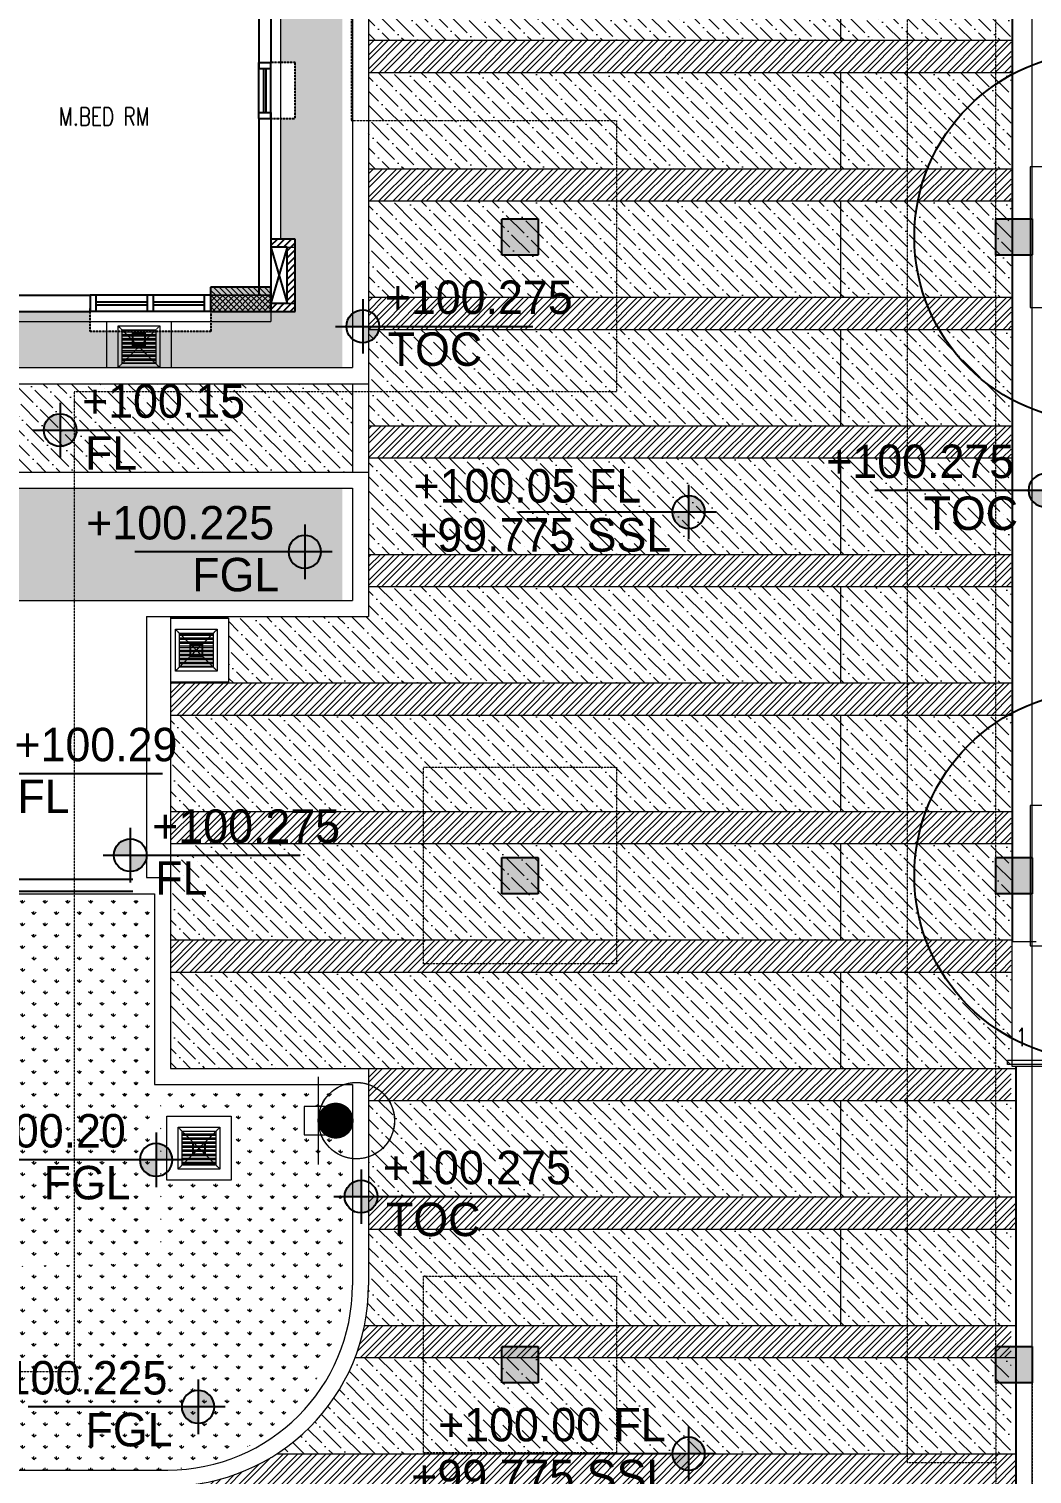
# Model space of a CAD drawing. Header units: millimetres. Extents: x 7964926 to 16080295, y -6277184 to -2986664.
# Drawn here: x 8088674 to 8101161, y -3138886 to -3120893 of the extents above; entities that cross this region are included whole.
import ezdxf

# ---------------------------------------------------------------- set-up
doc = ezdxf.new("R2010")
doc.units = ezdxf.units.MM
doc.header["$LTSCALE"] = 2000
doc.header["$MEASUREMENT"] = 0
for name, pattern in [('( Hidden )', [0.375, 0.25, -0.125]), ('1', [0, 0, 0]), ('AUDIT_D_181231162926-8', [0]), ('DASHED2', [0.375, 0.25, -0.125]), ('HIDDEN', [0.375, 0.25, -0.125])]:
    doc.linetypes.add(name, pattern=pattern)
for name, color, linetype in [('a-AC units', 7, 'Continuous'), ('a-chajja', 2, 'HIDDEN'), ('a-col', 8, 'DASHED2'), ('a-cutout', 8, 'Continuous'), ('a-ele 1', 8, 'Continuous'), ('a-hat col', 252, 'Continuous'), ('a-hatch wall', 8, 'Continuous'), ('a-text m', 8, 'Continuous'), ('a-wall', 8, 'Continuous'), ('a-window', 8, 'Continuous'), ('L - proposed trees', 74, 'Continuous'), ('L-FL', 7, 'Continuous')]:
    doc.layers.add(name, color=color, linetype=linetype)
for name, color, linetype, lineweight in [('L - paving', 9, 'Continuous', 5), ('L-CHAMBERS', 50, 'Continuous', 5), ('L-CORECUT', 4, 'Continuous', 5), ('L-ELE 1', 24, 'Continuous', 20), ('L-ELE 2', 30, 'Continuous', 15), ('L-ELE 4', 27, 'Continuous', 9), ('L-ELE-4', 44, 'Continuous', 5), ('L-ELE1', 34, 'Continuous', 20), ('L-HATCH-1', 9, 'Continuous', 5), ('L-LIGHT FIXTURE', 6, 'AUDIT_D_181231162926-8', 18), ('L-Lighting', 6, 'Continuous', 35), ('L-Paver 400x400', 250, '1', 13), ('L-SHRUBS', 96, 'Continuous', 18), ('STR-Capital', 8, 'Continuous', 15), ('STR-Column', 250, 'Continuous', 15), ('STR-Column Hatch', 250, 'Continuous', 15), ('STR-Podium Beam', 8, 'Continuous', 15), ('STR-Podium Column', 250, 'Continuous', 15), ('STR-RCC Up Stand', 250, 'Continuous', 15)]:
    doc.layers.add(name, color=color, linetype=linetype, lineweight=lineweight)
doc.styles.add('a-100 txt m', font='romans.shx', dxfattribs={"width": 0.75, "height": 300})
doc.styles.add('Century Gothic', font='GOTHIC.TTF')
doc.styles.get("Standard").update_dxf_attribs({"font": 'romans.shx', "width": 0.75})
pattern_1 = [(315, (7701977.187, -626737.335), (35.3553391, 35.3553391), [])]
pattern_2 = [(315, (7593847.237, -612925.35), (35.3553391, 35.3553391), []), (45, (7593847.237, -612925.35), (-35.3553391, 35.3553391), [])]
pattern_3 = [(135, (42990.07, 11200), (-243.067956, 66.2912607), [312.5, -62.5, 0, -62.5])]
pattern_4 = [(135, (42990.07, 9600), (-243.067956, 66.2912607), [312.5, -62.5, 0, -62.5])]
pattern_5 = [(135, (42990.07, 8000), (-243.067956, 66.2912607), [312.5, -62.5, 0, -62.5])]
pattern_6 = [(135, (42990.07, 6400), (-243.067956, 66.2912607), [312.5, -62.5, 0, -62.5])]
pattern_7 = [(135, (42990.07, 4800), (-243.067956, 66.2912607), [312.5, -62.5, 0, -62.5])]
pattern_8 = [(135, (42990.07, 3200), (-243.067956, 66.2912607), [312.5, -62.5, 0, -62.5])]
pattern_9 = [(135, (42990.07, 1600), (-243.067956, 66.2912607), [312.5, -62.5, 0, -62.5])]
pattern_10 = [(135, (42990.07, -1e-05), (-243.067956, 66.2912607), [312.5, -62.5, 0, -62.5])]
pattern_11 = [(135, (42990.07, -1600), (-243.067956, 66.2912607), [312.5, -62.5, 0, -62.5])]
pattern_12 = [(135, (42990.07, -3200), (-243.067956, 66.2912607), [312.5, -62.5, 0, -62.5])]
pattern_13 = [(135, (42990.07, 12800), (-243.067956, 66.2912607), [312.5, -62.5, 0, -62.5])]
pattern_14 = [(45, (0, 0), (-88.3883476, 88.3883476), []), (45, (0, 62.5), (-88.3883476, 88.3883476), [])]

# ---------------------------------------------------------------- blocks, each defined once
blk = doc.blocks.new('basement - column')
at = {"layer": 'a-hat col'}
h = blk.add_hatch(color=256, dxfattribs=at)
h.dxf.hatch_style = 1
h.paths.add_polyline_path([(106925, -37199), (106475, -37199), (106475, -37649), (106925, -37649)])
h = blk.add_hatch(color=256, dxfattribs=at)
h.dxf.hatch_style = 1
h.paths.add_polyline_path([(113075, -37199), (112625, -37199), (112625, -37649), (113075, -37649)])
h = blk.add_hatch(color=256, dxfattribs=at)
h.dxf.hatch_style = 1
h.paths.add_polyline_path([(103600, -38049), (102850, -38049), (102850, -38349), (103600, -38349)])
h = blk.add_hatch(color=256, dxfattribs=at)
h.dxf.hatch_style = 1
h.paths.add_polyline_path([(106925, -45149), (106475, -45149), (106475, -45599), (106925, -45599)])
h = blk.add_hatch(color=256, dxfattribs=at)
h.dxf.hatch_style = 1
h.paths.add_polyline_path([(113075, -45149), (112625, -45149), (112625, -45599), (113075, -45599)])
h = blk.add_hatch(color=256, dxfattribs=at)
h.dxf.hatch_style = 1
h.paths.add_polyline_path([(106925, -51237), (106475, -51237), (106475, -51687), (106925, -51687)])
h = blk.add_hatch(color=256, dxfattribs=at)
h.dxf.hatch_style = 1
h.paths.add_polyline_path([(113075, -51237), (112625, -51237), (112625, -51687), (113075, -51687)])
at = {"layer": 'a-col', "linetype": 'DASHED2', "ltscale": 0.001}
for points in [[(106475, -37199), (106925, -37199), (106925, -37649), (106475, -37649)], [(112625, -37649), (112625, -37199), (113075, -37199), (113075, -37649)], [(102850, -38049), (102850, -38349), (103600, -38349), (103600, -38049)], [(106475, -45149), (106925, -45149), (106925, -45599), (106475, -45599)], [(112625, -45599), (112625, -45149), (113075, -45149), (113075, -45599)], [(106475, -51237), (106925, -51237), (106925, -51687), (106475, -51687)], [(112625, -51687), (112625, -51237), (113075, -51237), (113075, -51687)]]:
    blk.add_lwpolyline(points, close=True, dxfattribs=at)
blk = doc.blocks.new('tree14 pp')
at = {"layer": 'L - proposed trees', "ltscale": 2000}
for radius in [1275.3, 143.5]:
    blk.add_circle((-1172.8, 1330.7), radius, dxfattribs=at)
blk = doc.blocks.new('finish lvl')
h = blk.add_hatch(color=256)
edge = h.paths.add_edge_path()
edge.add_ellipse((0.0378, 0.003), major_axis=(-0.0305, 0.0305), ratio=1, start_angle=-45, end_angle=45)
edge.add_line((-0.0053, 0.003), (0.0378, 0.003))
edge.add_line((0.0378, 0.003), (0.0378, 0.0461))
edge = h.paths.add_edge_path()
edge.add_ellipse((0.0378, 0.003), major_axis=(-0.0305, 0.0305), ratio=1, start_angle=135, end_angle=225)
edge.add_line((0.0809, 0.003), (0.0378, 0.003))
edge.add_line((0.0378, 0.003), (0.0378, -0.0401))
for p, q in [((0.0378, 0.0748), (0.0378, -0.0688)), ((-0.034, 0.003), (0.4857, 0.003))]:
    blk.add_line(p, q)
blk.add_ellipse((0.0378, 0.003), major_axis=(-0.0305, 0.0305), ratio=1, start_param=1.570796326794534, end_param=7.85398163397412)
at = {"layer": 'L-FL'}
for tag, p in [('%%P0.00', (0.1256, 0.0357)), ('FIN.LVL.', (0.1075, -0.103))]:
    blk.add_attdef(tag, p, '', height=0.08, dxfattribs=at)
blk = doc.blocks.new('block 2')
at = {"layer": 'a-hatch wall'}
h = blk.add_hatch(dxfattribs=at)
h.set_pattern_fill('ANSI31', color=256, scale=500)
h.set_pattern_definition([(45, (1424320.437, 166168.526), (-44.1941738, 44.1941738), [])])
h.paths.add_polyline_path([(8169569, -2886855), (8169269, -2886855), (8169269, -2886955), (8169469, -2886955), (8169469, -2887655), (8169269, -2887655), (8169269, -2887755), (8169269, -2887755), (8169569, -2887755)])
at = {"layer": 'a-chajja', "ltscale": 0.005}
for points in [[(8169269, -2885355), (8169569, -2885355), (8169569, -2884655), (8169269, -2884655)], [(8168519, -2887705), (8168519, -2888005), (8167019, -2888005), (8167019, -2887705)]]:
    blk.add_lwpolyline(points, dxfattribs=at)
at = {"layer": 'a-cutout', "linetype": 'HIDDEN', "ltscale": 1000}
for p, q in [((8169469, -2886955), (8169269, -2887655)), ((8169269, -2886955), (8169469, -2887655))]:
    blk.add_line(p, q, dxfattribs=at)
at = {"layer": 'a-wall'}
for p, q in [((8169269, -2883905), (8169269, -2884655)), ((8169119, -2884055), (8169119, -2884655)), ((8169119, -2884655), (8169269, -2884655)), ((8169119, -2885355), (8169119, -2887555)), ((8169119, -2885355), (8169269, -2885355)), ((8169269, -2885355), (8169269, -2887755)), ((8169569, -2886855), (8169269, -2886855)), ((8169569, -2887755), (8169569, -2886855)), ((8169469, -2886955), (8169269, -2886955)), ((8169469, -2887655), (8169469, -2886955)), ((8164206, -2887555), (8167019, -2887555)), ((8167019, -2887555), (8167019, -2887755)), ((8164869, -2887755), (8167019, -2887755)), ((8169269, -2887655), (8169469, -2887655)), ((8169269, -2887755), (8169569, -2887755))]:
    blk.add_line(p, q, dxfattribs=at)
at = {"layer": 'a-window'}
for p, q in [((8169119, -2885355), (8169119, -2884655)), ((8169179, -2885280), (8169179, -2884730)), ((8169209, -2885280), (8169209, -2884730)), ((8169269, -2885355), (8169269, -2884655)), ((8168519, -2887555), (8167019, -2887555)), ((8167094, -2887755), (8167094, -2887555)), ((8167731, -2887755), (8167731, -2887555)), ((8167806, -2887755), (8167806, -2887555)), ((8168444, -2887755), (8168444, -2887555)), ((8168519, -2887755), (8167019, -2887755)), ((8167731, -2887641), (8167094, -2887641)), ((8167731, -2887676), (8167094, -2887676)), ((8168444, -2887641), (8167806, -2887641)), ((8168444, -2887676), (8167806, -2887676))]:
    blk.add_line(p, q, dxfattribs=at)
for points in [[(8169119, -2884655), (8169119, -2884730), (8169269, -2884730), (8169269, -2884655)], [(8169119, -2885355), (8169119, -2885280), (8169269, -2885280), (8169269, -2885355)]]:
    blk.add_lwpolyline(points, dxfattribs=at)
blk = doc.blocks.new('CHAMBERS')
at = {"layer": 'L-Paver 400x400', "true_color": 0x636466}
h = blk.add_hatch(dxfattribs=at)
h.set_pattern_fill('ANSI32', color=251, scale=135, angle=315)
h.set_pattern_definition([(0, (0.48, 1.42), (1e-14, 50.625), []), (0, (17.355, -15.46), (1e-14, 50.625), [])])
h.paths.add_polyline_path([(7999084, -3148058), (7998664, -3148058), (7998664, -3148478), (7999084, -3148478)])
at = {"layer": 'L-CHAMBERS', "color": 42}
for points in [[(7999274, -3148668), (7998474, -3148668), (7998474, -3147868), (7999274, -3147868)], [(7999134, -3148528), (7998614, -3148528), (7998614, -3148008), (7999134, -3148008)], [(7999084, -3148478), (7998664, -3148478), (7998664, -3148058), (7999084, -3148058)]]:
    blk.add_lwpolyline(points, close=True, dxfattribs=at)
at = {"layer": 'L-Paver 400x400', "color": 251, "linetype": '( Hidden )', "ltscale": 0.005, "true_color": 0x636466}
for p, q in [((7998614, -3148008), (7999134, -3148528)), ((7998614, -3148528), (7999134, -3148008))]:
    blk.add_line(p, q, dxfattribs=at)
blk = doc.blocks.new('post top one sided')
at = {"layer": 'L-HATCH-1', "ltscale": 0.1}
h = blk.add_hatch(dxfattribs=at)
h.set_pattern_fill('ANSI31', color=8, scale=0.75)
h.set_pattern_definition([(45, (2008926.81801, -783730.16218), (-0.0662912607362, 0.0662912607362), [])])
h.paths.add_polyline_path([(8035707, -3134921, 1.000003), (8036139, -3134921, 1.000003)])
at = {"layer": 'L-LIGHT FIXTURE', "const_width": 18.8, "elevation": 0}
blk.add_lwpolyline([(8035707, -3134373), (8035707, -3135468)], dxfattribs=at)
at = {"layer": 'L-LIGHT FIXTURE', "const_width": 15, "elevation": 0}
for points in [[(8035707, -3134921, 1.000003), (8036656, -3134921, 3.976835), (8036444, -3135316, 1.671841), (8035707, -3134921, 1.000008)], [(8036139, -3134921, 1.000002), (8035707, -3134921)], [(8036139, -3134921, -1.000002), (8035707, -3134921)]]:
    blk.add_lwpolyline(points, format="xyb", dxfattribs=at)
at = {"layer": 'L-LIGHT FIXTURE'}
blk.add_circle((8036182, -3134921, 0), 475, dxfattribs=at)

msp = doc.modelspace()

# ---------------------------------------------------------------- hatches: boundary and pattern name
at = {"layer": 'L - paving'}
h = msp.add_hatch(dxfattribs=at)
h.set_pattern_fill('ANSI36', color=256, scale=1000, angle=90)
h.set_pattern_definition(pattern_13)
h.paths.add_polyline_path([(8092901.2, -3119835), (8092901.2, -3121035), (8098776.2, -3121035), (8098776.2, -3119835)])
h = msp.add_hatch(dxfattribs=at)
h.set_pattern_fill('ANSI36', color=37, scale=1000, angle=90)
h.set_pattern_definition(pattern_13)
edge = h.paths.add_edge_path()
edge.add_line((8100901.2, -3119835), (8100901.2, -3121035))
edge.add_line((8100901.2, -3121035), (8098786.2, -3121035))
edge.add_line((8098786.2, -3121035), (8098786.2, -3119835))
edge.add_line((8098786.2, -3119835), (8100885.8, -3119835))
h = msp.add_hatch(dxfattribs=at)
h.set_pattern_fill('ANSI36', color=256, scale=1000, angle=90)
h.set_pattern_definition(pattern_3)
h.paths.add_polyline_path([(8092901.2, -3121435), (8092901.2, -3122635), (8098776.2, -3122635), (8098776.2, -3121435)])
h = msp.add_hatch(dxfattribs=at)
h.set_pattern_fill('ANSI36', color=37, scale=1000, angle=90)
h.set_pattern_definition(pattern_3)
edge = h.paths.add_edge_path()
edge.add_line((8100901.2, -3121435), (8100901.2, -3122635))
edge.add_line((8100901.2, -3122635), (8098786.2, -3122635))
edge.add_line((8098786.2, -3122635), (8098786.2, -3121435))
edge.add_line((8098786.2, -3121435), (8100874.7, -3121435))
h = msp.add_hatch(dxfattribs=at)
h.set_pattern_fill('ANSI36', color=256, scale=1000, angle=90)
h.set_pattern_definition(pattern_4)
h.paths.add_polyline_path([(8092901.2, -3123035), (8092901.2, -3124235), (8098776.2, -3124235), (8098776.2, -3123035)])
h = msp.add_hatch(dxfattribs=at)
h.set_pattern_fill('ANSI36', color=37, scale=1000, angle=90)
h.set_pattern_definition(pattern_4)
edge = h.paths.add_edge_path()
edge.add_line((8100901.2, -3123035), (8100901.2, -3124235))
edge.add_line((8100901.2, -3124235), (8098786.2, -3124235))
edge.add_line((8098786.2, -3124235), (8098786.2, -3123035))
edge.add_line((8098786.2, -3123035), (8100868.6, -3123035))
h = msp.add_hatch(dxfattribs=at)
h.set_pattern_fill('ANSI36', color=256, scale=1000, angle=90)
h.set_pattern_definition(pattern_5)
h.paths.add_polyline_path([(8092901.2, -3124635), (8092901.2, -3125835), (8098776.2, -3125835), (8098776.2, -3124635)])
h = msp.add_hatch(dxfattribs=at)
h.set_pattern_fill('ANSI36', color=37, scale=1000, angle=90)
h.set_pattern_definition(pattern_5)
edge = h.paths.add_edge_path()
edge.add_line((8100901.2, -3124635), (8100901.2, -3125835))
edge.add_line((8100901.2, -3125835), (8098786.2, -3125835))
edge.add_line((8098786.2, -3125835), (8098786.2, -3124635))
edge.add_line((8098786.2, -3124635), (8100864.9, -3124635))
h = msp.add_hatch(dxfattribs=at)
h.set_pattern_fill('ANSI36', color=256, scale=1000, angle=90)
h.set_pattern_definition([(135, (0.13, -1e-05), (-243.067956, 66.2912607), [312.5, -62.5, 0, -62.5])])
edge = h.paths.add_edge_path()
edge.add_line((8092701.2, -3125310), (8087286.3, -3125310))
edge.add_line((8087286.3, -3125310), (8085611.2, -3125310))
edge.add_line((8085611.2, -3125310), (8085611.2, -3125310))
edge.add_line((8085611.2, -3125310), (8085511.3, -3125310))
edge.add_line((8085511.3, -3125310), (8085511.3, -3125386.2))
edge.add_arc((8085437, -3126336.6), 953.3, 2.20417, 85.53086, ccw=False)
edge.add_line((8086389.6, -3126300), (8086389.6, -3126336.6))
edge.add_line((8086389.6, -3126336.6), (8085511.3, -3126336.6))
edge.add_line((8085511.3, -3126336.6), (8085511.3, -3126410))
edge.add_line((8085511.3, -3126410), (8092701.2, -3126410))
edge.add_line((8092701.2, -3126410), (8092701.2, -3125310))
edge = h.paths.add_edge_path(flags=17)
edge.add_line((8085511.3, -3125386.2), (8085511.3, -3126300))
edge.add_line((8085511.3, -3126300), (8086389.6, -3126300))
edge.add_arc((8085437, -3126336.6), 953.3, 2.20417, 85.53086)
h = msp.add_hatch(dxfattribs=at)
h.set_pattern_fill('ANSI36', color=256, scale=1000, angle=90)
h.set_pattern_definition(pattern_6)
h.paths.add_polyline_path([(8092901.2, -3126235), (8092901.2, -3127435), (8098776.2, -3127435), (8098776.2, -3126235)])
h = msp.add_hatch(dxfattribs=at)
h.set_pattern_fill('ANSI36', color=37, scale=1000, angle=90)
h.set_pattern_definition(pattern_6)
edge = h.paths.add_edge_path()
edge.add_line((8100901.2, -3126235), (8100901.2, -3127435))
edge.add_line((8100901.2, -3127435), (8098786.2, -3127435))
edge.add_line((8098786.2, -3127435), (8098786.2, -3126235))
edge.add_line((8098786.2, -3126235), (8100881.9, -3126235))
h = msp.add_hatch(dxfattribs=at)
h.set_pattern_fill('ANSI36', color=256, scale=1000, angle=90)
h.set_pattern_definition(pattern_7)
h.paths.add_polyline_path([(8092901.2, -3127835), (8092901.2, -3128210), (8091157.6, -3128215.7), (8091157.6, -3129040.7), (8098776.2, -3129035), (8098776.2, -3127835)])
h = msp.add_hatch(dxfattribs=at)
h.set_pattern_fill('ANSI36', color=37, scale=1000, angle=90)
h.set_pattern_definition(pattern_7)
edge = h.paths.add_edge_path()
edge.add_line((8100901.2, -3127835), (8100901.2, -3129035))
edge.add_line((8100901.2, -3129035), (8098786.2, -3129035))
edge.add_line((8098786.2, -3129035), (8098786.2, -3127835))
edge.add_line((8098786.2, -3127835), (8100894.8, -3127835))
h = msp.add_hatch(dxfattribs=at)
h.set_pattern_fill('ANSI36', color=256, scale=1000, angle=90)
h.set_pattern_definition(pattern_8)
edge = h.paths.add_edge_path()
edge.add_line((8098776.2, -3130635), (8090736.1, -3130635))
edge.add_line((8090436.1, -3130635), (8090436.1, -3129435))
edge.add_line((8090436.1, -3129435), (8098776.2, -3129435))
edge.add_line((8098776.2, -3129435), (8098776.2, -3130635))
h = msp.add_hatch(dxfattribs=at)
h.set_pattern_fill('ANSI36', color=37, scale=1000, angle=90)
h.set_pattern_definition(pattern_8)
edge = h.paths.add_edge_path()
edge.add_line((8100901.2, -3129435), (8100901.2, -3130635))
edge.add_line((8100901.2, -3130635), (8098786.2, -3130635))
edge.add_line((8098786.2, -3130635), (8098786.2, -3129435))
edge.add_line((8098786.2, -3129435), (8100893.2, -3129435))
h = msp.add_hatch(dxfattribs=at)
h.set_pattern_fill('ANSI36', color=256, scale=1000, angle=90)
h.set_pattern_definition(pattern_9)
edge = h.paths.add_edge_path()
edge.add_line((8090740.1, -3131171.5), (8090440.1, -3131171.5))
edge.add_line((8090440.1, -3131171.5), (8090436.1, -3132235))
edge.add_line((8090436.1, -3132235), (8098776.2, -3132235))
edge.add_line((8098776.2, -3132235), (8098776.2, -3131035))
edge.add_line((8098776.2, -3131035), (8090736.1, -3131035))
edge.add_line((8090736.1, -3131035), (8090736.1, -3131660))
h = msp.add_hatch(dxfattribs=at)
h.set_pattern_fill('ANSI36', color=37, scale=1000, angle=90)
h.set_pattern_definition(pattern_9)
edge = h.paths.add_edge_path()
edge.add_line((8100901.2, -3131035), (8100901.2, -3132235))
edge.add_line((8100901.2, -3132235), (8098786.2, -3132235))
edge.add_line((8098786.2, -3132235), (8098786.2, -3131035))
edge.add_line((8098786.2, -3131035), (8100880.8, -3131035))
h = msp.add_hatch(dxfattribs=at)
h.set_pattern_fill('ANSI36', color=256, scale=1000, angle=90)
h.set_pattern_definition(pattern_10)
h.paths.add_polyline_path([(8098776.2, -3133835), (8090436.1, -3133835), (8090436.1, -3132635), (8098776.2, -3132635)])
h = msp.add_hatch(dxfattribs=at)
h.set_pattern_fill('ANSI36', color=37, scale=1000, angle=90)
h.set_pattern_definition(pattern_10)
edge = h.paths.add_edge_path()
edge.add_line((8100901.2, -3132635), (8100901.2, -3133835))
edge.add_line((8100901.2, -3133835), (8098786.2, -3133835))
edge.add_line((8098786.2, -3133835), (8098786.2, -3132635))
edge.add_line((8098786.2, -3132635), (8100888.4, -3132635))
h = msp.add_hatch(dxfattribs=at)
h.set_pattern_fill('ANSI36', color=256, scale=1000, angle=90)
h.set_pattern_definition(pattern_11)
h.paths.add_polyline_path([(8092901.2, -3134235), (8092901.2, -3135435), (8098776.2, -3135435), (8098776.2, -3134235)])
h = msp.add_hatch(dxfattribs=at)
h.set_pattern_fill('ANSI36', color=37, scale=1000, angle=90)
h.set_pattern_definition(pattern_11)
edge = h.paths.add_edge_path()
edge.add_line((8100901.2, -3134235), (8100901.2, -3135435))
edge.add_line((8100901.2, -3135435), (8098786.2, -3135435))
edge.add_line((8098786.2, -3135435), (8098786.2, -3134235))
edge.add_line((8098786.2, -3134235), (8100886.3, -3134235))
h = msp.add_hatch(dxfattribs=at)
h.set_pattern_fill('ANSI36', color=256, scale=1000, angle=90)
h.set_pattern_definition(pattern_12)
edge = h.paths.add_edge_path()
edge.add_line((8092901.2, -3135835), (8092901.2, -3136535))
edge.add_arc((8090401.2, -3136535), 2500, -11.53696, 0, ccw=False)
edge.add_line((8092850.7, -3137035), (8098776.2, -3137035))
edge.add_line((8098776.2, -3137035), (8098776.2, -3135835))
edge.add_line((8098776.2, -3135835), (8092901.2, -3135835))
h = msp.add_hatch(dxfattribs=at)
h.set_pattern_fill('ANSI36', color=37, scale=1000, angle=90)
h.set_pattern_definition(pattern_12)
h.paths.add_polyline_path([(8100901.2, -3135835), (8100901.2, -3137035), (8098786.2, -3137035), (8098786.2, -3135835)])
h = msp.add_hatch(dxfattribs=at)
h.set_pattern_fill('ANSI36', color=37, scale=1000, angle=90)
h.set_pattern_definition([(135, (42990.07, -4800), (-243.067956, 66.2912607), [312.5, -62.5, 0, -62.5])])
edge = h.paths.add_edge_path()
edge.add_arc((8090401.2, -3136535), 2500, 302.85988, 338.8998)
edge.add_line((8092733.6, -3137435), (8100901.2, -3137435))
edge.add_line((8100901.2, -3137435), (8100901.2, -3138635))
edge.add_line((8100901.2, -3138635), (8091757.7, -3138635))
at = {"layer": 'L-HATCH-1'}
h = msp.add_hatch(dxfattribs=at)
h.set_pattern_fill('STEEL', color=26, scale=1000)
h.set_pattern_definition(pattern_14)
h.paths.add_polyline_path([(8100901.2, -3121435), (8100901.2, -3121035), (8092901.2, -3121035), (8092901.2, -3121435)])
h = msp.add_hatch(dxfattribs=at)
h.set_pattern_fill('STEEL', color=26, scale=1000)
h.set_pattern_definition(pattern_14)
h.paths.add_polyline_path([(8100901.2, -3123035), (8100901.2, -3122635), (8092901.2, -3122635), (8092901.2, -3123035)])
h = msp.add_hatch(dxfattribs=at)
h.set_pattern_fill('STEEL', color=26, scale=1000)
h.set_pattern_definition(pattern_14)
h.paths.add_polyline_path([(8100901.2, -3124635), (8100901.2, -3124235), (8092901.2, -3124235), (8092901.2, -3124635)])
h = msp.add_hatch(dxfattribs=at)
h.set_pattern_fill('STEEL', color=26, scale=1000)
h.set_pattern_definition(pattern_14)
h.paths.add_polyline_path([(8100901.2, -3126235), (8100901.2, -3125835), (8092901.2, -3125835), (8092901.2, -3126235)])
h = msp.add_hatch(dxfattribs=at)
h.set_pattern_fill('STEEL', color=26, scale=1000)
h.set_pattern_definition(pattern_14)
h.paths.add_polyline_path([(8100901.2, -3127835), (8100901.2, -3127435), (8092901.2, -3127435), (8092901.2, -3127835)])
h = msp.add_hatch(dxfattribs=at)
h.set_pattern_fill('STEEL', color=26, scale=1000)
h.set_pattern_definition(pattern_14)
h.paths.add_polyline_path([(8100901.2, -3129435), (8100901.2, -3129035), (8090436.1, -3129035), (8090436.1, -3129435)])
h = msp.add_hatch(dxfattribs=at)
h.set_pattern_fill('STEEL', color=26, scale=1000)
h.set_pattern_definition(pattern_14)
h.paths.add_polyline_path([(8100901.2, -3131035), (8100901.2, -3130635), (8090436.1, -3130635), (8090436.1, -3131035)])
h = msp.add_hatch(dxfattribs=at)
h.set_pattern_fill('STEEL', color=26, scale=1000)
h.set_pattern_definition(pattern_14)
h.paths.add_polyline_path([(8100901.2, -3132635), (8100901.2, -3132235), (8090436.1, -3132235), (8090436.1, -3132635)])
h = msp.add_hatch(dxfattribs=at)
h.set_pattern_fill('STEEL', color=26, scale=1000)
h.set_pattern_definition(pattern_14)
h.paths.add_polyline_path([(8092901.2, -3133835), (8092901.2, -3134235), (8100901.2, -3134235), (8100901.2, -3133835)])
h = msp.add_hatch(dxfattribs=at)
h.set_pattern_fill('STEEL', color=26, scale=1000)
h.set_pattern_definition([(45, (59.31, -3200), (-88.3883476, 88.3883476), []), (45, (59.31, -3137.5), (-88.3883476, 88.3883476), [])])
h.paths.add_polyline_path([(8092901.2, -3135435), (8092901.2, -3135835), (8100960.5, -3135835), (8100960.5, -3135435)])
h = msp.add_hatch(dxfattribs=at)
h.set_pattern_fill('STEEL', color=26, scale=1000)
h.set_pattern_definition([(45, (0, -4800), (-88.3883476, 88.3883476), []), (45, (0, -4737.5), (-88.3883476, 88.3883476), [])])
edge = h.paths.add_edge_path()
edge.add_line((8092733.6, -3137435), (8100901.2, -3137435))
edge.add_line((8100901.2, -3137435), (8100901.2, -3137035))
edge.add_line((8100901.2, -3137035), (8092850.7, -3137035))
edge.add_arc((8090401.2, -3136535), 2500, 338.8998, 348.46304, ccw=False)
h = msp.add_hatch(dxfattribs=at)
h.set_pattern_fill('STEEL', color=26, scale=1000)
h.set_pattern_definition([(45, (59.31, -6400), (-88.3883476, 88.3883476), []), (45, (59.31, -6337.5), (-88.3883476, 88.3883476), [])])
edge = h.paths.add_edge_path()
edge.add_arc((8090401.2, -3136535), 2500, 272.16041, 302.85988)
edge.add_line((8091757.7, -3138635), (8100960.5, -3138635))
edge.add_line((8100960.5, -3138635), (8100960.5, -3139035))
edge.add_line((8100960.5, -3139035), (8090495.4, -3139035))
edge.add_line((8090495.4, -3139035), (8090495.4, -3139033.2))
at = {"layer": 'L-Paver 400x400', "true_color": 0x636466}
h = msp.add_hatch(dxfattribs=at)
h.set_pattern_fill('ANSI32', color=251, scale=135, angle=315)
h.set_pattern_definition([(0, (91169.345, 23419.157), (1e-14, 50.625), []), (0, (91186.22, 23402.28), (1e-14, 50.625), [])])
h.paths.add_polyline_path([(8090253.1, -3124640), (8089833.1, -3124640), (8089833.1, -3125060), (8090253.1, -3125060)])
h = msp.add_hatch(dxfattribs=at)
h.set_pattern_fill('ANSI32', color=251, scale=135, angle=315)
h.set_pattern_definition([(0, (91883.845, 19640.957), (1e-14, 50.625), []), (0, (91900.72, 19624.08), (1e-14, 50.625), [])])
h.paths.add_polyline_path([(8090967.6, -3128418.2), (8090547.6, -3128418.2), (8090547.6, -3128838.2), (8090967.6, -3128838.2)])
at = {"layer": 'L-SHRUBS'}
h = msp.add_hatch(dxfattribs=at)
h.set_pattern_fill('GRASS', color=256, scale=200)
h.paths.add_polyline_path([(8090186.3, -3117104.6), (8090860.8, -3117104.6), (8090862.2, -3117903.2), (8090062.2, -3117903.2), (8090062.2, -3117110), (8090186.3, -3117110), (8090061.3, -3117110), (8090061.3, -3117460), (8089261.2, -3117460), (8088711.3, -3117460), (8088711.3, -3120435), (8091811, -3120435), (8091811.1, -3121310), (8091986.3, -3121310), (8091986.3, -3122010), (8091811.2, -3122010), (8091811.3, -3123510), (8091986.3, -3123510), (8091986.3, -3124410), (8091686.2, -3124410), (8091686.2, -3124410), (8090936.3, -3124410), (8090936.3, -3124660), (8089436.3, -3124660), (8089436.3, -3124410), (8087286.3, -3124410), (8087286.3, -3125110), (8092576.2, -3125110), (8092576.2, -3113010), (8091686.3, -3113010), (8091686.3, -3114710), (8091986.3, -3114710), (8091986.3, -3115610), (8090186.3, -3115610)])
h = msp.add_hatch(dxfattribs=at)
h.set_pattern_fill('GRASS', color=256, scale=200)
h.paths.add_polyline_path([(8082080.1, -3127185), (8082080.1, -3126525), (8082880.1, -3126525), (8082880.1, -3127185), (8083811.3, -3127185), (8083811.3, -3127185), (8085536.3, -3127185), (8085536.3, -3127185), (8088336.3, -3127185), (8088336.3, -3128010), (8090111.3, -3128010), (8090111.3, -3128009.6), (8092576.2, -3128010.1), (8092576.2, -3126610), (8085511.3, -3126610), (8085511.3, -3126560), (8083911.3, -3126560), (8083911.3, -3125110), (8083161.3, -3125110), (8083161.3, -3124535), (8076585.5, -3124535), (8076586.4, -3125485), (8081161.1, -3125485), (8081161.1, -3125610), (8081161.3, -3125610), (8081161.3, -3127185)])
h = msp.add_hatch(dxfattribs=at)
h.set_pattern_fill('GRASS', color=256, scale=200)
h.paths.add_polyline_path([(8088461.1, -3135535), (8088336.3, -3135535), (8088336.3, -3136260), (8090236.1, -3136260), (8090236.1, -3131660), (8088336.3, -3131660), (8088336.3, -3134385), (8088461.1, -3134385)])
h = msp.add_hatch(dxfattribs=at)
h.set_pattern_fill('GRASS', color=256, scale=200)
h.paths.add_polyline_path([(8091192.2, -3134429), (8091192.2, -3135227.6), (8090392.2, -3135227.6), (8090392.2, -3134429)])
h.paths.add_polyline_path([(8092451.4, -3134660), (8092101.4, -3134660), (8092101.4, -3134310), (8092451.4, -3134310)])
edge = h.paths.add_edge_path()
edge.add_line((8092576.2, -3134035), (8090311.3, -3134035))
edge.add_line((8090311.3, -3134035), (8090311.3, -3138285))
edge.add_line((8090311.3, -3138285), (8090136.5, -3138285))
edge.add_line((8090136.5, -3138285), (8090084.7, -3138285))
edge.add_line((8090084.7, -3138285), (8090084.7, -3138834.7))
edge.add_line((8090084.7, -3138834.7), (8090311.3, -3138834.7))
edge.add_arc((8090276.2, -3136535), 2300, 270.87351, 360)
edge.add_line((8092576.2, -3136535), (8092576.2, -3134035))
h = msp.add_hatch(dxfattribs=at)
h.set_pattern_fill('GRASS', color=256, scale=200)
h.paths.add_polyline_path([(8084086.1, -3136385), (8090411.1, -3136260), (8090411.1, -3138285), (8084086.1, -3138285)])
h.paths.add_polyline_path([(8088336.3, -3135535), (8084411.3, -3135535), (8084411.3, -3136385), (8088336.3, -3136260)])
h = msp.add_hatch(dxfattribs=at)
h.set_pattern_fill('GRASS', color=256, scale=200)
h.paths.add_polyline_path([(8081933.5, -3136397.4), (8081933.5, -3137196), (8081133.5, -3137196), (8081133.5, -3136397.4)], flags=16)
h.paths.add_polyline_path([(8084086.3, -3136260), (8084071, -3136396), (8078996, -3136396), (8079011.2, -3136260), (8078911.2, -3136260), (8078911.2, -3138835), (8090111.3, -3138835), (8090111.3, -3138285), (8084086.3, -3138285)])
at = {"layer": 'STR-Column Hatch'}
h = msp.add_hatch(dxfattribs=at)
h.set_pattern_fill('ANSI31', color=250, scale=400, angle=-90)
h.set_pattern_definition(pattern_1)
h.paths.add_polyline_path([(8090936.1, -3124110), (8090936.1, -3124210), (8091686.1, -3124210), (8091686.1, -3124110)])
h = msp.add_hatch(dxfattribs=at)
h.set_pattern_fill('ANSI31', color=250, scale=400, angle=-90)
h.set_pattern_definition(pattern_1)
h.paths.add_polyline_path([(8090936.1, -3124110), (8090936.1, -3124210), (8091686.1, -3124210), (8091686.1, -3124110)])
h = msp.add_hatch(dxfattribs=at)
h.set_pattern_fill('ANSI37', color=250, scale=400, angle=-90)
h.set_pattern_definition(pattern_2)
h.paths.add_polyline_path([(8090936.1, -3124210), (8090936.1, -3124410), (8091686.1, -3124410), (8091686.1, -3124210)])
h = msp.add_hatch(dxfattribs=at)
h.set_pattern_fill('ANSI37', color=250, scale=400, angle=-90)
h.set_pattern_definition(pattern_2)
h.paths.add_polyline_path([(8090936.1, -3124210), (8090936.1, -3124410), (8091686.1, -3124410), (8091686.1, -3124210)])

# ---------------------------------------------------------------- linework, layer by layer
at = {"layer": 'a-AC units', "color": 8}
for p, q in [((8088236.3, -3131480), (8089966.3, -3131480)), ((8088236.3, -3131630), (8089966.3, -3131630))]:
    msp.add_line(p, q, dxfattribs=at)
at = {"layer": 'L-CHAMBERS', "color": 42}
msp.add_line((8091157.1, -3128229.6), (8090436.1, -3128229.6), dxfattribs=at)
for points in [[(8089643.1, -3125110), (8089643.1, -3124535)], [(8090443.1, -3124535), (8090443.1, -3125110)], [(8090436.1, -3128228.2), (8091157.6, -3128228.2), (8091157.6, -3129028.2), (8090436.1, -3129028.2)]]:
    msp.add_lwpolyline(points, dxfattribs=at)
for points in [[(8090303.1, -3125110), (8089783.1, -3125110), (8089783.1, -3124590), (8090303.1, -3124590)], [(8090253.1, -3125060), (8089833.1, -3125060), (8089833.1, -3124640), (8090253.1, -3124640)], [(8091017.6, -3128888.2), (8090497.6, -3128888.2), (8090497.6, -3128368.2), (8091017.6, -3128368.2)], [(8090967.6, -3128838.2), (8090547.6, -3128838.2), (8090547.6, -3128418.2), (8090967.6, -3128418.2)]]:
    msp.add_lwpolyline(points, close=True, dxfattribs=at)
at = {"layer": 'L-CORECUT', "const_width": 25}
for points in [[(8089967.1, -3124677.4), (8090117.1, -3124677.4), (8090117.1, -3124827.4), (8089967.1, -3124827.4)], [(8089967.1, -3124677.4), (8090117.1, -3124677.4), (8090117.1, -3124827.4), (8089967.1, -3124827.4)], [(8090681.6, -3128556), (8090831.6, -3128556), (8090831.6, -3128706), (8090681.6, -3128706)], [(8090681.6, -3128556), (8090831.6, -3128556), (8090831.6, -3128706), (8090681.6, -3128706)], [(8090716.3, -3134755.4), (8090866.3, -3134755.4), (8090866.3, -3134905.4), (8090716.3, -3134905.4)], [(8090716.3, -3134755.4), (8090866.3, -3134755.4), (8090866.3, -3134905.4), (8090716.3, -3134905.4)]]:
    msp.add_lwpolyline(points, close=True, dxfattribs=at)
at = {"layer": 'L-ELE 1'}
for p, q in [((8092901.2, -3102260), (8092901.2, -3128210)), ((8087286.3, -3125310), (8092901.2, -3125310)), ((8084111.3, -3126410), (8092901.2, -3126410)), ((8090136.1, -3128210), (8090136.1, -3131460)), ((8090136.1, -3128210), (8092901.2, -3128210)), ((8090436.1, -3128210), (8090436.1, -3131660)), ((8090136.1, -3131460), (8090436.1, -3131460)), ((8090436.1, -3131660), (8090436.1, -3133835)), ((8090436.1, -3133835), (8092901.2, -3133835)), ((8092901.2, -3133835), (8092901.2, -3136535)), ((8102166.1, -3133810), (8100926.1, -3133810))]:
    msp.add_line(p, q, dxfattribs=at)
at = {"layer": 'L-ELE 1', "lineweight": 25}
for points in [[(8100911, -3106710), (8100911, -3132260)], [(8100960.5, -3133810), (8100960.5, -3139035)]]:
    msp.add_lwpolyline(points, dxfattribs=at)
at = {"layer": 'L-ELE 1'}
msp.add_arc((8090401.2, -3136535), 2500, 270, 0, dxfattribs=at)
at = {"layer": 'L-ELE 2'}
for p, q in [((8092701.2, -3102460), (8092701.2, -3125110)), ((8091686.3, -3124410), (8091686.3, -3124535)), ((8087286.3, -3125110), (8092701.2, -3125110)), ((8092701.2, -3125310), (8092701.2, -3126410)), ((8083911.3, -3126610), (8092701.2, -3126610)), ((8092701.2, -3126610), (8092701.2, -3128010)), ((8088336.4, -3128010), (8092701.2, -3128010)), ((8088236.3, -3131660), (8090236.1, -3131660)), ((8090236.1, -3131660), (8090236.1, -3134035)), ((8100911.1, -3133810), (8100911.1, -3132260)), ((8090236.1, -3134035), (8092701.2, -3134035)), ((8092701.2, -3134035), (8092701.2, -3136535)), ((8078911.2, -3138835), (8090401.2, -3138835))]:
    msp.add_line(p, q, dxfattribs=at)
for points in [[(8091811.3, -3123510), (8091811, -3120435), (8088711.3, -3120435), (8088711.3, -3117585), (8090061.1, -3117585)], [(8091686.3, -3123510), (8091686.1, -3120560), (8088711.3, -3120560)], [(8087286.3, -3124410), (8091686.3, -3124410)], [(8087286.3, -3124535), (8091686.3, -3124535)]]:
    msp.add_lwpolyline(points, dxfattribs=at)
for points in [[(8101136.2, -3124360), (8102880.5, -3124360), (8102880.5, -3122610), (8101136.2, -3122610)], [(8101136.2, -3132310), (8102880.5, -3132310), (8102880.5, -3130560), (8101136.2, -3130560)], [(8092101.4, -3134660), (8092451.4, -3134660), (8092451.4, -3134310), (8092101.4, -3134310)]]:
    msp.add_lwpolyline(points, close=True, dxfattribs=at)
msp.add_arc((8090401.2, -3136535), 2300, 270.00007, 0, dxfattribs=at)
at = {"layer": 'L-ELE 4'}
for p, q in [((8098776.2, -3119835), (8098776.2, -3121035)), ((8098776.2, -3121435), (8098776.2, -3122635)), ((8098776.2, -3123035), (8098776.2, -3124235)), ((8098776.2, -3124635), (8098776.2, -3125835)), ((8098776.2, -3126235), (8098776.2, -3127435)), ((8098776.2, -3127835), (8098776.2, -3129035)), ((8098776.2, -3129435), (8098776.2, -3130635)), ((8098776.2, -3131035), (8098776.2, -3132235)), ((8098776.2, -3132635), (8098776.2, -3133835)), ((8098776.2, -3134235), (8098776.2, -3135435)), ((8098776.2, -3135835), (8098776.2, -3137035))]:
    msp.add_line(p, q, dxfattribs=at)
for points in [[(8092901.2, -3121035), (8100901.2, -3121035)], [(8092901.2, -3121435), (8100901.2, -3121435)], [(8092901.2, -3122635), (8100901.2, -3122635)], [(8092901.2, -3123035), (8100901.2, -3123035)], [(8092901.2, -3124235), (8100901.2, -3124235)], [(8092901.2, -3124635), (8100901.2, -3124635)], [(8092901.2, -3125835), (8100901.2, -3125835)], [(8092901.2, -3126235), (8100911, -3126235)], [(8092901.2, -3127435), (8100911, -3127435)], [(8092901.2, -3127835), (8100911, -3127835)], [(8090436.1, -3129035), (8100911, -3129035)], [(8090436.1, -3129435), (8100911, -3129435)], [(8090436.1, -3130635), (8100911, -3130635)], [(8090436.1, -3131035), (8100911, -3131035)], [(8090436.1, -3132235), (8100911, -3132235)], [(8090436.1, -3132635), (8100901.2, -3132635)], [(8092901.2, -3133835), (8100960.5, -3133835)], [(8092901.2, -3134235), (8100960.5, -3134235)], [(8092901.2, -3135435), (8100960.5, -3135435)], [(8092901.2, -3135835), (8100960.5, -3135835)], [(8092850.7, -3137035), (8100960.5, -3137035)], [(8092733.6, -3137435), (8100960.5, -3137435)], [(8091757.7, -3138635), (8100960.5, -3138635)]]:
    msp.add_lwpolyline(points, dxfattribs=at)
at = {"layer": 'L-ELE-4'}
for p, q in [((8103311.1, -3133735), (8100855.4, -3133735)), ((8100855.4, -3133785), (8100855.4, -3133735)), ((8103311.1, -3133785), (8100855.4, -3133785))]:
    msp.add_line(p, q, dxfattribs=at)
at = {"layer": 'L-ELE1'}
for p, q in [((8101211.2, -3132260), (8100911.1, -3132260)), ((8103011.1, -3133810), (8100911.1, -3133810))]:
    msp.add_line(p, q, dxfattribs=at)
at = {"layer": 'L-Paver 400x400', "color": 251, "linetype": '( Hidden )', "ltscale": 0.005, "true_color": 0x636466}
for p, q in [((8089783.1, -3124590), (8090303.1, -3125110)), ((8089783.1, -3125110), (8090303.1, -3124590)), ((8090497.6, -3128368.2), (8091017.6, -3128888.2)), ((8090497.6, -3128888.2), (8091017.6, -3128368.2))]:
    msp.add_line(p, q, dxfattribs=at)
at = {"layer": 'STR-Capital', "linetype": 'HIDDEN', "ltscale": 0.005}
for p, q in [((8099611.1, -3138747.5), (8099611.1, -3087360)), ((8099611.1, -3138747.5), (8099611.1, -3087360)), ((8092686.1, -3119460), (8092686.1, -3122035)), ((8092686.1, -3119460), (8092686.1, -3122035)), ((8092686.1, -3122035), (8095986.1, -3122035)), ((8092686.1, -3122035), (8095986.1, -3122035)), ((8095986.1, -3122035), (8095986.1, -3125410)), ((8095986.1, -3122035), (8095986.1, -3125410)), ((8095986.1, -3125410), (8089236.1, -3125410)), ((8089236.1, -3125410), (8089236.1, -3137610)), ((8095986.1, -3125410), (8089236.1, -3125410)), ((8089236.1, -3125410), (8089236.1, -3137610)), ((8061811.1, -3137610), (8089236.1, -3137610)), ((8061811.1, -3137610), (8089236.1, -3137610)), ((8100711.1, -3138747.5), (8099611.1, -3138747.5)), ((8100711.1, -3138747.5), (8099611.1, -3138747.5))]:
    msp.add_line(p, q, dxfattribs=at)
for points in [[(8093586.1, -3130085), (8095986.1, -3130085), (8095986.1, -3132535), (8093586.1, -3132535)], [(8093586.1, -3130085), (8095986.1, -3130085), (8095986.1, -3132535), (8093586.1, -3132535)], [(8093586.1, -3136422.5), (8095986.1, -3136422.5), (8095986.1, -3138622.5), (8093586.1, -3138622.5)], [(8093586.1, -3136422.5), (8095986.1, -3136422.5), (8095986.1, -3138622.5), (8093586.1, -3138622.5)]]:
    msp.add_lwpolyline(points, close=True, dxfattribs=at)
at = {"layer": 'STR-Column', "color": 8}
for points in [[(8090936.1, -3124110), (8090936.1, -3124210), (8091686.1, -3124210), (8091686.1, -3124110)], [(8090936.1, -3124110), (8090936.1, -3124210), (8091686.1, -3124210), (8091686.1, -3124110)], [(8090936.1, -3124210), (8090936.1, -3124410), (8091686.1, -3124410), (8091686.1, -3124210)], [(8090936.1, -3124210), (8090936.1, -3124410), (8091686.1, -3124410), (8091686.1, -3124210)]]:
    msp.add_lwpolyline(points, close=True, dxfattribs=at)
at = {"layer": 'STR-Podium Beam', "linetype": 'HIDDEN', "lineweight": 5, "ltscale": 0.005}
for p, q in [((8100711.1, -3123260), (8100711.1, -3115760)), ((8100711.1, -3123260), (8100711.1, -3115760)), ((8101161.1, -3123260), (8101161.1, -3115760)), ((8101161.1, -3123260), (8101161.1, -3115760)), ((8100711.1, -3131210), (8100711.1, -3123710)), ((8100711.1, -3131210), (8100711.1, -3123710)), ((8101161.1, -3131210), (8101161.1, -3123710)), ((8101161.1, -3131210), (8101161.1, -3123710)), ((8100711.1, -3137297.5), (8100711.1, -3131660)), ((8100711.1, -3137297.5), (8100711.1, -3131660)), ((8100711.1, -3137747.5), (8100711.1, -3142785)), ((8100711.1, -3137747.5), (8100711.1, -3142785)), ((8101161.1, -3137747.5), (8101161.1, -3142785)), ((8101161.1, -3137747.5), (8101161.1, -3142785))]:
    msp.add_line(p, q, dxfattribs=at)
at = {"layer": 'STR-Podium Column', "color": 8, "linetype": 'ByBlock', "ltscale": 0.005}
for points in [[(8094561.1, -3123260), (8095011.1, -3123260), (8095011.1, -3123710), (8094561.1, -3123710)], [(8094561.1, -3123260), (8095011.1, -3123260), (8095011.1, -3123710), (8094561.1, -3123710)], [(8100711.1, -3123260), (8101161.1, -3123260), (8101161.1, -3123710), (8100711.1, -3123710)], [(8100711.1, -3123260), (8101161.1, -3123260), (8101161.1, -3123710), (8100711.1, -3123710)], [(8094561.1, -3131210), (8095011.1, -3131210), (8095011.1, -3131660), (8094561.1, -3131660)], [(8094561.1, -3131210), (8095011.1, -3131210), (8095011.1, -3131660), (8094561.1, -3131660)], [(8100711.1, -3131210), (8101161.1, -3131210), (8101161.1, -3131660), (8100711.1, -3131660)], [(8100711.1, -3131210), (8101161.1, -3131210), (8101161.1, -3131660), (8100711.1, -3131660)], [(8100711.1, -3137297.5), (8101161.1, -3137297.5), (8101161.1, -3137747.5), (8100711.1, -3137747.5)], [(8100711.1, -3137297.5), (8101161.1, -3137297.5), (8101161.1, -3137747.5), (8100711.1, -3137747.5)]]:
    msp.add_lwpolyline(points, close=True, dxfattribs=at)
at = {"layer": 'STR-RCC Up Stand'}
msp.add_line((8101160.5, -3142785), (8101160.5, -3086360), dxfattribs=at)
msp.add_line((8101160.5, -3142785), (8101160.5, -3086360), dxfattribs=at)
for points in [[(8091686.1, -3123610), (8091986.1, -3123610), (8091986.1, -3123510), (8091686.1, -3123510)], [(8091686.1, -3123610), (8091986.1, -3123610), (8091986.1, -3123510), (8091686.1, -3123510)], [(8091886.1, -3123610), (8091986.1, -3123610), (8091986.1, -3124310), (8091886.1, -3124310)], [(8091886.1, -3123610), (8091986.1, -3123610), (8091986.1, -3124310), (8091886.1, -3124310)], [(8091686.1, -3124310), (8091986.1, -3124310), (8091986.1, -3124410), (8091686.1, -3124410)], [(8091686.1, -3124310), (8091986.1, -3124310), (8091986.1, -3124410), (8091686.1, -3124410)]]:
    msp.add_lwpolyline(points, close=True, dxfattribs=at)

# ---------------------------------------------------------------- block references
at = {"layer": 'a-ele 1', "lineweight": 25}
msp.add_blockref('block 2', (-77582.5, -236654.6), dxfattribs=at)
at = {"layer": 'L - proposed trees', "color": 1, "xscale": 1.8, "yscale": 1.8, "zscale": 1.8}
for p in [(8104102.3, -3125880.2), (8104102.3, -3133830.2)]:
    msp.add_blockref('tree14 pp', p, dxfattribs=at)
at = {"layer": 'L-CHAMBERS', "color": 8}
msp.add_blockref('CHAMBERS', (91918, 13440.1), dxfattribs=at)
msp.add_blockref('CHAMBERS', (91918, 13440.1), dxfattribs=at)
at = {"layer": 'L-FL', "ltscale": 0.5}
ref = msp.add_blockref('finish lvl', (8092651.4, -3124610.3), dxfattribs=dict(at, xscale=4725.606725105102, yscale=4725.606725105102, zscale=4725.606725105102, rotation=0.0004210735648270518))
ref.add_attrib('FIN.LVL.', 'TOC', (8093140.2, -3125088.4, 0), dxfattribs={"ltscale": 0.5, "height": 416.57, "rotation": 0.00042, "style": 'Century Gothic'})
ref.add_attrib('%%P0.00', '+100.275', (8093102.8, -3124442.5), dxfattribs={"ltscale": 0.5, "height": 416.57, "rotation": 0.00042, "style": 'Century Gothic'})
ref = msp.add_blockref('finish lvl', (8088883.5, -3125902.7), dxfattribs=dict(at, xscale=4725.606725105103, yscale=4725.606725105103, zscale=4725.606725105103, rotation=0.0002105369682425805))
ref.add_attrib('FIN.LVL.', 'FL', (8089372.3, -3126380.8, 0), dxfattribs={"ltscale": 0.5, "height": 416.57, "rotation": 0.00021, "style": 'Century Gothic'})
ref.add_attrib('%%P0.00', '+100.15', (8089334.8, -3125734.9), dxfattribs={"ltscale": 0.5, "height": 416.57, "rotation": 0.00021, "style": 'Century Gothic'})
ref = msp.add_blockref('finish lvl', (8101498.1, -3126652.8), dxfattribs=dict(at, xscale=-4725.606725105102, yscale=4725.606725105102, zscale=4725.606725105102, rotation=0.0004210737945520293))
ref.add_attrib('FIN.LVL.', 'TOC', (8099810.3, -3127130.9, 0), dxfattribs={"ltscale": 0.5, "height": 416.57, "rotation": 0.00042, "style": 'Century Gothic'})
ref.add_attrib('%%P0.00', '+100.275', (8098599.1, -3126485.1), dxfattribs={"ltscale": 0.5, "height": 416.57, "rotation": 0.00042, "style": 'Century Gothic'})
ref = msp.add_blockref('finish lvl', (8097064, -3126922.8), dxfattribs=dict(at, xscale=-4725.606725105103, yscale=4725.606725105103, zscale=4725.606725105103, rotation=359.9997894630317))
ref.add_attrib('FIN.LVL.', '+99.775 SSL', (8093432.7, -3127400.8, 0), dxfattribs={"ltscale": 0.5, "height": 416.567, "rotation": 359.99979, "style": 'Century Gothic'})
ref.add_attrib('%%P0.00', '+100.05 FL', (8093460.7, -3126789.6), dxfattribs={"ltscale": 0.5, "height": 416.57, "rotation": 359.99979, "style": 'Century Gothic'})
ref = msp.add_blockref('finish lvl', (8092286.2, -3127417.3), dxfattribs=dict(at, xscale=-4725.606725105103, yscale=4725.606725105103, zscale=4725.606725105103, rotation=359.9997894630317))
ref.add_attrib('FIN.LVL.', 'FGL', (8090707.1, -3127895.4, 0), dxfattribs={"ltscale": 0.5, "height": 416.57, "rotation": 359.99979, "style": 'Century Gothic'})
ref.add_attrib('%%P0.00', '+100.225', (8089387.3, -3127249.5), dxfattribs={"ltscale": 0.5, "height": 416.57, "rotation": 359.99979, "style": 'Century Gothic'})
ref = msp.add_blockref('finish lvl', (8088041.8, -3130178.8), dxfattribs=dict(at, xscale=4725.606725105104, yscale=4725.606725105104, zscale=4725.606725105104, rotation=0.0004210741225309541))
ref.add_attrib('FIN.LVL.', 'FL', (8088530.6, -3130656.9, 0), dxfattribs={"ltscale": 0.5, "height": 416.57, "rotation": 0.00042, "style": 'Century Gothic'})
ref.add_attrib('%%P0.00', '+100.29', (8088493.2, -3130011), dxfattribs={"ltscale": 0.5, "height": 416.57, "rotation": 0.00042, "style": 'Century Gothic'})
ref = msp.add_blockref('finish lvl', (8089756.9, -3131194.8), dxfattribs=dict(at, xscale=4725.606725105104, yscale=4725.606725105104, zscale=4725.606725105104, rotation=0.0004210741225309541))
ref.add_attrib('FIN.LVL.', 'FL', (8090245.7, -3131672.9, 0), dxfattribs={"ltscale": 0.5, "height": 416.57, "rotation": 0.00042, "style": 'Century Gothic'})
ref.add_attrib('%%P0.00', '+100.275', (8090208.3, -3131027), dxfattribs={"ltscale": 0.5, "height": 416.57, "rotation": 0.00042, "style": 'Century Gothic'})
ref = msp.add_blockref('finish lvl', (8090435.5, -3134987.5), dxfattribs=dict(at, xscale=-4725.606725105103, yscale=4725.606725105103, zscale=4725.606725105103, rotation=359.9997894630317))
ref.add_attrib('FIN.LVL.', 'FGL', (8088856.4, -3135465.5, 0), dxfattribs={"ltscale": 0.5, "height": 416.57, "rotation": 359.99979, "style": 'Century Gothic'})
ref.add_attrib('%%P0.00', '+100.20', (8087851.2, -3134819.7), dxfattribs={"ltscale": 0.5, "height": 416.57, "rotation": 359.99979, "style": 'Century Gothic'})
ref = msp.add_blockref('finish lvl', (8092629.8, -3135444.9), dxfattribs=dict(at, xscale=4725.606725105103, yscale=4725.606725105103, zscale=4725.606725105103, rotation=0.0002105369682294075))
ref.add_attrib('FIN.LVL.', 'TOC', (8093118.6, -3135922.9, 0), dxfattribs={"ltscale": 0.5, "height": 416.57, "rotation": 0.00021, "style": 'Century Gothic'})
ref.add_attrib('%%P0.00', '+100.275', (8093081.1, -3135277.1), dxfattribs={"ltscale": 0.5, "height": 416.57, "rotation": 0.00021, "style": 'Century Gothic'})
ref = msp.add_blockref('finish lvl', (8090957.8, -3138062.5), dxfattribs=dict(at, xscale=-4725.606725105103, yscale=4725.606725105103, zscale=4725.606725105103, rotation=359.9997894630317))
ref.add_attrib('FIN.LVL.', 'FGL', (8089378.7, -3138540.6, 0), dxfattribs={"ltscale": 0.5, "height": 416.57, "rotation": 359.99979, "style": 'Century Gothic'})
ref.add_attrib('%%P0.00', '+100.225', (8088058.9, -3137894.7), dxfattribs={"ltscale": 0.5, "height": 416.57, "rotation": 359.99979, "style": 'Century Gothic'})
ref = msp.add_blockref('finish lvl', (8097064, -3138646), dxfattribs=dict(at, xscale=-4725.606725105103, yscale=4725.606725105103, zscale=4725.606725105103, rotation=359.9997894630317))
ref.add_attrib('FIN.LVL.', '+99.775 SSL', (8093432.7, -3139124.1, 0), dxfattribs={"ltscale": 0.5, "height": 416.567, "rotation": 359.99979, "style": 'Century Gothic'})
ref.add_attrib('%%P0.00', '+100.00 FL', (8093766.6, -3138478.2), dxfattribs={"ltscale": 0.5, "height": 416.57, "rotation": 359.99979, "style": 'Century Gothic'})
at = {"layer": 'L-Lighting', "color": 2}
msp.add_blockref('post top one sided', (56569.1, 435.7, 0), dxfattribs=at)
at = {"layer": 'STR-Column', "ltscale": 1000}
msp.add_blockref('basement - column', (7988086.1, -3086060.7), dxfattribs=at)

# ---------------------------------------------------------------- texts
at = {"layer": 'a-text m', "char_height": 225, "attachment_point": 3, "style": 'a-100 txt m'}
for s, width, insert in [('M.BED RM', 4054.256, (8090176.4, -3121871.9)), ('1', 300, (8101100.9, -3133333.5))]:
    msp.add_mtext_dynamic_manual_height_columns(s, width=width, gutter_width=1, heights=[0], dxfattribs=dict(at, insert=insert))

doc.saveas('drawing.dxf')
